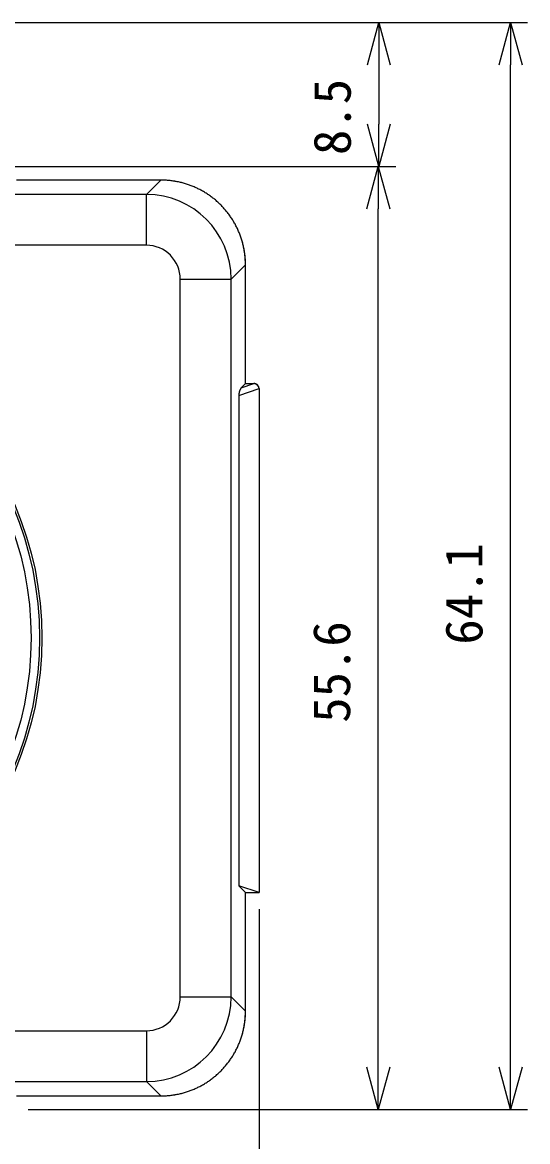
# Model space of a CAD drawing. Units: millimetres on the paper. Extents: x -142 to 142, y -98 to 91.
# Drawn here: x -82.4 to -52.6, y -23.7 to 42.3 of the extents above; entities that cross this region are included whole.
import ezdxf
from ezdxf.enums import TextEntityAlignment as Align

# ---------------------------------------------------------------- set-up
doc = ezdxf.new("R2010")
doc.units = ezdxf.units.MM
doc.layers.add('0-0_0', color=4, linetype='Continuous')
doc.layers.add('0-1_外形線', color=4, linetype='Continuous')
doc.styles.add('ＭＳ ゴシック', font='')
doc.styles.get('ＭＳ ゴシック').set_extended_font_data('MS Gothic')

msp = doc.modelspace()

# ---------------------------------------------------------------- linework, layer by layer
at = {"layer": '0-0_0'}
for p, q in [((-61.375, 42.267), (-61.375, 39.767)), ((-53.611, 42.267), (-53.611, 39.767)), ((-61.375, 33.767), (-61.375, 36.267)), ((-61.41, 33.767), (-61.41, 31.267)), ((-61.41, -21.833), (-61.41, -19.333)), ((-53.611, -21.833), (-53.611, -19.333))]:
    msp.add_line(p, q, dxfattribs=at)
for points in [[(-62.045, 39.767), (-61.375, 42.267), (-60.705, 39.767)], [(-54.281, 39.767), (-53.611, 42.267), (-52.941, 39.767)], [(-60.705, 36.267), (-61.375, 33.767), (-62.045, 36.267)], [(-62.079, 31.267), (-61.41, 33.767), (-60.74, 31.267)], [(-60.74, -19.333), (-61.41, -21.833), (-62.079, -19.333)], [(-52.941, -19.333), (-53.611, -21.833), (-54.281, -19.333)]]:
    msp.add_lwpolyline(points, dxfattribs=at)
at = {"layer": '0-1_外形線'}
for p, q in [((-85.633, 42.267), (-52.611, 42.267)), ((-85.633, 42.267), (-60.375, 42.267)), ((-61.375, 39.767), (-61.375, 36.267)), ((-53.611, -19.333), (-53.611, 39.767)), ((-84.239, 33.767), (-60.375, 33.767)), ((-82.039, 33.767), (-60.41, 33.767)), ((-74.232, 32.967), (-82.739, 32.967)), ((-75.079, 32.12), (-74.233, 32.966)), ((-75.079, 32.12), (-127.399, 32.12)), ((-75.079, 29.124), (-75.079, 32.12)), ((-61.41, -19.333), (-61.41, 31.267)), ((-75.079, 29.124), (-127.399, 29.124)), ((-70.086, 27.127), (-69.24, 27.973)), ((-69.239, 20.967), (-69.239, 27.974)), ((-73.082, -15.193), (-73.082, 27.127)), ((-73.082, 27.127), (-70.086, 27.127)), ((-70.086, -15.193), (-70.086, 27.127)), ((-69.635, 20.273), (-68.439, 20.669)), ((-69.239, 20.967), (-69.486, 20.72)), ((-69.486, 20.72), (-68.74, 20.967)), ((-69.239, 20.967), (-68.74, 20.967)), ((-68.439, 20.669), (-68.439, -9.033)), ((-69.635, 20.273), (-69.635, -8.638)), ((-69.239, -9.033), (-69.635, -8.638)), ((-68.439, -9.033), (-69.635, -8.638)), ((-69.239, -16.04), (-69.239, -9.033)), ((-69.239, -9.033), (-68.439, -9.033)), ((-68.439, -10.033), (-68.439, -35.706)), ((-73.082, -15.193), (-70.086, -15.193)), ((-70.086, -15.193), (-69.24, -16.039)), ((-127.399, -17.191), (-75.079, -17.191)), ((-75.079, -17.191), (-75.079, -20.186)), ((-127.399, -20.186), (-75.079, -20.186)), ((-75.079, -20.186), (-74.233, -21.033)), ((-82.739, -21.033), (-74.232, -21.033)), ((-82.039, -21.833), (-52.611, -21.833)), ((-82.039, -21.833), (-60.41, -21.833))]:
    msp.add_line(p, q, dxfattribs=at)
for points in [[(-73.56, 32.921), (-73.62, 32.929), (-73.681, 32.936), (-73.742, 32.943), (-73.803, 32.948), (-73.865, 32.953), (-73.926, 32.957), (-73.987, 32.961), (-74.048, 32.963), (-74.109, 32.965), (-74.171, 32.966), (-74.232, 32.967)], [(-71.356, 32.057), (-71.406, 32.091), (-71.457, 32.126), (-71.508, 32.16), (-71.56, 32.193), (-71.612, 32.225), (-71.664, 32.257), (-71.717, 32.288), (-71.77, 32.319), (-71.823, 32.348), (-71.877, 32.378), (-71.931, 32.406), (-71.986, 32.434), (-72.041, 32.461), (-72.096, 32.488), (-72.152, 32.514), (-72.208, 32.539), (-72.264, 32.563), (-72.32, 32.587), (-72.377, 32.61), (-72.434, 32.632), (-72.491, 32.654), (-72.549, 32.675), (-72.607, 32.695), (-72.665, 32.715), (-72.723, 32.734), (-72.782, 32.752), (-72.841, 32.769), (-72.9, 32.786), (-72.959, 32.802), (-73.018, 32.817), (-73.078, 32.832), (-73.137, 32.846), (-73.197, 32.859), (-73.257, 32.871), (-73.317, 32.882), (-73.378, 32.893), (-73.438, 32.903), (-73.499, 32.913), (-73.56, 32.921)], [(-69.8, 30.274), (-69.828, 30.328), (-69.857, 30.382), (-69.887, 30.436), (-69.918, 30.489), (-69.949, 30.542), (-69.981, 30.594), (-70.013, 30.646), (-70.046, 30.698), (-70.08, 30.749), (-70.114, 30.799), (-70.149, 30.85), (-70.185, 30.9), (-70.221, 30.949), (-70.258, 30.998), (-70.295, 31.047), (-70.333, 31.095), (-70.372, 31.142), (-70.411, 31.189), (-70.451, 31.236), (-70.491, 31.282), (-70.532, 31.328), (-70.573, 31.373), (-70.615, 31.417), (-70.658, 31.462), (-70.701, 31.505), (-70.744, 31.548), (-70.788, 31.591), (-70.833, 31.633), (-70.878, 31.674), (-70.924, 31.715), (-70.97, 31.755), (-71.016, 31.795), (-71.064, 31.834), (-71.111, 31.873), (-71.159, 31.911), (-71.208, 31.948), (-71.257, 31.985), (-71.306, 32.021), (-71.356, 32.057)], [(-69.239, 27.974), (-69.239, 28.035), (-69.24, 28.096), (-69.242, 28.158), (-69.245, 28.219), (-69.248, 28.28), (-69.252, 28.341), (-69.257, 28.402), (-69.263, 28.463), (-69.269, 28.524), (-69.276, 28.585), (-69.284, 28.646), (-69.293, 28.707), (-69.302, 28.767), (-69.312, 28.828), (-69.323, 28.888), (-69.335, 28.948), (-69.347, 29.009), (-69.36, 29.068), (-69.374, 29.128), (-69.388, 29.188), (-69.404, 29.247), (-69.42, 29.306), (-69.436, 29.365), (-69.454, 29.424), (-69.472, 29.483), (-69.491, 29.541), (-69.51, 29.599), (-69.531, 29.657), (-69.552, 29.714), (-69.573, 29.772), (-69.596, 29.829), (-69.619, 29.885), (-69.643, 29.942), (-69.667, 29.998), (-69.692, 30.054), (-69.718, 30.11), (-69.745, 30.165), (-69.772, 30.22), (-69.8, 30.274)], [(-69.608, 20.472), (-69.609, 20.468), (-69.609, 20.464), (-69.611, 20.46), (-69.612, 20.456), (-69.612, 20.452), (-69.613, 20.448), (-69.614, 20.444), (-69.615, 20.44), (-69.616, 20.435), (-69.617, 20.431), (-69.618, 20.427), (-69.619, 20.423), (-69.62, 20.419), (-69.62, 20.415), (-69.621, 20.411), (-69.622, 20.407), (-69.623, 20.403), (-69.623, 20.399), (-69.624, 20.395), (-69.625, 20.391), (-69.625, 20.386), (-69.626, 20.382), (-69.626, 20.378), (-69.627, 20.374), (-69.628, 20.37), (-69.628, 20.366), (-69.629, 20.362), (-69.629, 20.358), (-69.63, 20.354), (-69.63, 20.35), (-69.631, 20.346), (-69.631, 20.342), (-69.631, 20.338), (-69.632, 20.334), (-69.632, 20.33), (-69.632, 20.326), (-69.633, 20.323), (-69.633, 20.319), (-69.633, 20.315)], [(-69.554, 20.618), (-69.556, 20.615), (-69.558, 20.611), (-69.559, 20.608), (-69.561, 20.605), (-69.562, 20.601), (-69.564, 20.598), (-69.565, 20.594), (-69.567, 20.591), (-69.569, 20.587), (-69.57, 20.584), (-69.572, 20.58), (-69.573, 20.576), (-69.575, 20.573), (-69.576, 20.569), (-69.577, 20.565), (-69.579, 20.562), (-69.58, 20.558), (-69.582, 20.554), (-69.583, 20.551), (-69.584, 20.547), (-69.586, 20.543), (-69.587, 20.539), (-69.588, 20.535), (-69.59, 20.531), (-69.591, 20.528), (-69.592, 20.524), (-69.594, 20.52), (-69.595, 20.516), (-69.596, 20.512), (-69.597, 20.508), (-69.599, 20.504), (-69.6, 20.5), (-69.601, 20.496), (-69.602, 20.492), (-69.603, 20.488), (-69.604, 20.484), (-69.605, 20.48), (-69.606, 20.476), (-69.608, 20.472)], [(-69.486, 20.72), (-69.487, 20.718), (-69.489, 20.716), (-69.491, 20.714), (-69.493, 20.712), (-69.495, 20.71), (-69.497, 20.708), (-69.498, 20.706), (-69.5, 20.704), (-69.502, 20.702), (-69.504, 20.7), (-69.506, 20.697), (-69.507, 20.695), (-69.509, 20.693), (-69.511, 20.69), (-69.513, 20.688), (-69.515, 20.685), (-69.516, 20.683), (-69.518, 20.68), (-69.52, 20.678), (-69.522, 20.675), (-69.524, 20.672), (-69.525, 20.67), (-69.527, 20.667), (-69.529, 20.664), (-69.531, 20.661), (-69.532, 20.658), (-69.534, 20.655), (-69.536, 20.652), (-69.538, 20.649), (-69.539, 20.646), (-69.541, 20.643), (-69.543, 20.64), (-69.544, 20.637), (-69.546, 20.634), (-69.548, 20.631), (-69.549, 20.628), (-69.551, 20.625), (-69.553, 20.621), (-69.554, 20.618)], [(-68.7, 20.964), (-68.703, 20.965), (-68.707, 20.965), (-68.711, 20.965), (-68.714, 20.966), (-68.718, 20.966), (-68.722, 20.966), (-68.725, 20.966), (-68.729, 20.967), (-68.733, 20.967), (-68.737, 20.967), (-68.74, 20.967)], [(-68.567, 20.913), (-68.57, 20.915), (-68.573, 20.917), (-68.576, 20.919), (-68.579, 20.921), (-68.582, 20.923), (-68.585, 20.924), (-68.588, 20.926), (-68.592, 20.928), (-68.595, 20.93), (-68.598, 20.932), (-68.601, 20.933), (-68.605, 20.935), (-68.608, 20.937), (-68.611, 20.938), (-68.615, 20.94), (-68.618, 20.941), (-68.621, 20.943), (-68.625, 20.944), (-68.628, 20.945), (-68.632, 20.947), (-68.635, 20.948), (-68.639, 20.949), (-68.642, 20.951), (-68.646, 20.952), (-68.649, 20.953), (-68.653, 20.954), (-68.656, 20.955), (-68.66, 20.956), (-68.663, 20.957), (-68.667, 20.958), (-68.671, 20.959), (-68.674, 20.96), (-68.678, 20.96), (-68.681, 20.961), (-68.685, 20.962), (-68.689, 20.962), (-68.692, 20.963), (-68.696, 20.964), (-68.7, 20.964)], [(-68.473, 20.806), (-68.475, 20.809), (-68.476, 20.813), (-68.478, 20.816), (-68.48, 20.819), (-68.482, 20.822), (-68.484, 20.825), (-68.486, 20.828), (-68.488, 20.831), (-68.49, 20.835), (-68.492, 20.838), (-68.494, 20.841), (-68.496, 20.844), (-68.498, 20.846), (-68.5, 20.849), (-68.503, 20.852), (-68.505, 20.855), (-68.507, 20.858), (-68.51, 20.861), (-68.512, 20.864), (-68.514, 20.866), (-68.517, 20.869), (-68.519, 20.872), (-68.522, 20.874), (-68.525, 20.877), (-68.527, 20.88), (-68.53, 20.882), (-68.532, 20.885), (-68.535, 20.887), (-68.538, 20.89), (-68.54, 20.892), (-68.543, 20.895), (-68.546, 20.897), (-68.549, 20.899), (-68.552, 20.902), (-68.555, 20.904), (-68.558, 20.906), (-68.561, 20.908), (-68.564, 20.91), (-68.567, 20.913)], [(-68.439, 20.669), (-68.439, 20.672), (-68.439, 20.676), (-68.439, 20.68), (-68.439, 20.683), (-68.439, 20.687), (-68.44, 20.691), (-68.44, 20.694), (-68.44, 20.698), (-68.441, 20.702), (-68.441, 20.705), (-68.442, 20.709), (-68.442, 20.713), (-68.443, 20.716), (-68.443, 20.72), (-68.444, 20.723), (-68.445, 20.727), (-68.445, 20.731), (-68.446, 20.734), (-68.447, 20.738), (-68.448, 20.741), (-68.449, 20.745), (-68.45, 20.748), (-68.451, 20.752), (-68.452, 20.755), (-68.453, 20.759), (-68.454, 20.762), (-68.455, 20.766), (-68.457, 20.769), (-68.458, 20.773), (-68.459, 20.776), (-68.46, 20.78), (-68.462, 20.783), (-68.463, 20.786), (-68.465, 20.79), (-68.466, 20.793), (-68.468, 20.796), (-68.469, 20.8), (-68.471, 20.803), (-68.473, 20.806)], [(-69.633, 20.315), (-69.633, 20.311), (-69.634, 20.307), (-69.634, 20.303), (-69.634, 20.299), (-69.634, 20.296), (-69.634, 20.292), (-69.634, 20.288), (-69.635, 20.284), (-69.635, 20.281), (-69.635, 20.277), (-69.635, 20.273)], [(-69.284, -16.713), (-69.276, -16.652), (-69.269, -16.591), (-69.263, -16.53), (-69.257, -16.469), (-69.252, -16.408), (-69.248, -16.347), (-69.245, -16.285), (-69.242, -16.224), (-69.24, -16.163), (-69.239, -16.101), (-69.239, -16.04)], [(-70.149, -18.916), (-70.114, -18.866), (-70.08, -18.815), (-70.046, -18.764), (-70.013, -18.713), (-69.981, -18.66), (-69.949, -18.608), (-69.918, -18.555), (-69.887, -18.502), (-69.857, -18.449), (-69.828, -18.395), (-69.8, -18.341), (-69.772, -18.286), (-69.745, -18.231), (-69.718, -18.176), (-69.692, -18.12), (-69.667, -18.065), (-69.643, -18.008), (-69.619, -17.952), (-69.596, -17.895), (-69.573, -17.838), (-69.552, -17.781), (-69.531, -17.723), (-69.51, -17.665), (-69.491, -17.607), (-69.472, -17.549), (-69.454, -17.49), (-69.436, -17.432), (-69.42, -17.373), (-69.404, -17.314), (-69.388, -17.254), (-69.374, -17.195), (-69.36, -17.135), (-69.347, -17.075), (-69.335, -17.015), (-69.323, -16.955), (-69.312, -16.894), (-69.302, -16.834), (-69.293, -16.773), (-69.284, -16.713)], [(-71.931, -20.473), (-71.877, -20.444), (-71.823, -20.415), (-71.77, -20.385), (-71.717, -20.355), (-71.664, -20.323), (-71.612, -20.291), (-71.56, -20.259), (-71.508, -20.226), (-71.457, -20.192), (-71.406, -20.158), (-71.356, -20.123), (-71.306, -20.087), (-71.257, -20.051), (-71.208, -20.014), (-71.159, -19.977), (-71.111, -19.939), (-71.064, -19.9), (-71.016, -19.861), (-70.97, -19.822), (-70.924, -19.781), (-70.878, -19.74), (-70.833, -19.699), (-70.788, -19.657), (-70.744, -19.615), (-70.701, -19.572), (-70.658, -19.528), (-70.615, -19.484), (-70.573, -19.439), (-70.532, -19.394), (-70.491, -19.349), (-70.451, -19.302), (-70.411, -19.256), (-70.372, -19.209), (-70.333, -19.161), (-70.295, -19.113), (-70.258, -19.064), (-70.221, -19.016), (-70.185, -18.966), (-70.149, -18.916)], [(-74.232, -21.033), (-74.171, -21.033), (-74.109, -21.032), (-74.048, -21.03), (-73.987, -21.027), (-73.926, -21.024), (-73.865, -21.02), (-73.803, -21.015), (-73.742, -21.009), (-73.681, -21.003), (-73.62, -20.996), (-73.56, -20.988), (-73.499, -20.979), (-73.438, -20.97), (-73.378, -20.96), (-73.317, -20.949), (-73.257, -20.937), (-73.197, -20.925), (-73.137, -20.912), (-73.078, -20.898), (-73.018, -20.884), (-72.959, -20.868), (-72.9, -20.853), (-72.841, -20.836), (-72.782, -20.818), (-72.723, -20.8), (-72.665, -20.781), (-72.607, -20.762), (-72.549, -20.742), (-72.491, -20.721), (-72.434, -20.699), (-72.377, -20.677), (-72.32, -20.653), (-72.264, -20.63), (-72.208, -20.605), (-72.152, -20.58), (-72.096, -20.554), (-72.041, -20.528), (-71.986, -20.501), (-71.931, -20.473)]]:
    msp.add_lwpolyline(points, dxfattribs=at)
for radius in [20, 19.86, 19.36]:
    msp.add_circle((-101.239, 5.967), radius, dxfattribs=at)
for centre, radius, start, end in [((-74.239, 27.967), 5, 74.51444, 90), ((-75.088, 27.118), 5.002, 0.10028, 89.89972), ((-75.078, 27.128), 1.996, 359.97115, 90.02885), ((-74.239, 27.967), 5, 0, 15.48554), ((-68.739, 20.667), 0.3, 0, 90), ((-75.078, -15.194), 1.996, 269.97115, 0.02885), ((-75.088, -15.185), 5.002, 270.1003, 359.8997), ((-74.239, -16.033), 5, 344.51444, 0), ((-74.239, -16.033), 5, 270, 285.48554)]:
    msp.add_arc(centre, radius, start, end, dxfattribs=at)

# ---------------------------------------------------------------- texts
at = {"layer": '0-1_外形線', "style": 'ＭＳ ゴシック'}
for s, p in [('8.5', (-62.375, 34.445)), ('64.1', (-54.611, 5.574)), ('55.6', (-62.41, 0.967))]:
    msp.add_text(s, height=2.199, rotation=90, dxfattribs=at).set_placement(p, align=Align.BOTTOM_LEFT)

doc.saveas('drawing.dxf')
